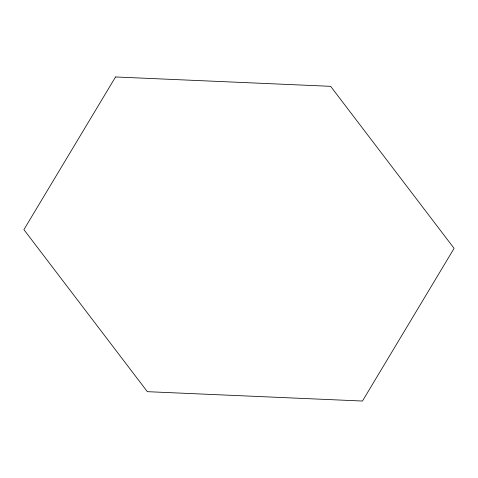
<?xml version="1.0" encoding="UTF-8"?>
<svg xmlns="http://www.w3.org/2000/svg" width="478" height="478" viewBox="0 0 478 478"><rect width="100%" height="100%" fill="white"/><g stroke="black" fill="none" stroke-linecap="round" stroke-linejoin="round"><path stroke-width="0.72" d="M115.545 76.964L23.9 229.637L147.355 391.673L362.455 401.036L454.1 248.363L330.645 86.327L115.545 76.964"/></g></svg>
